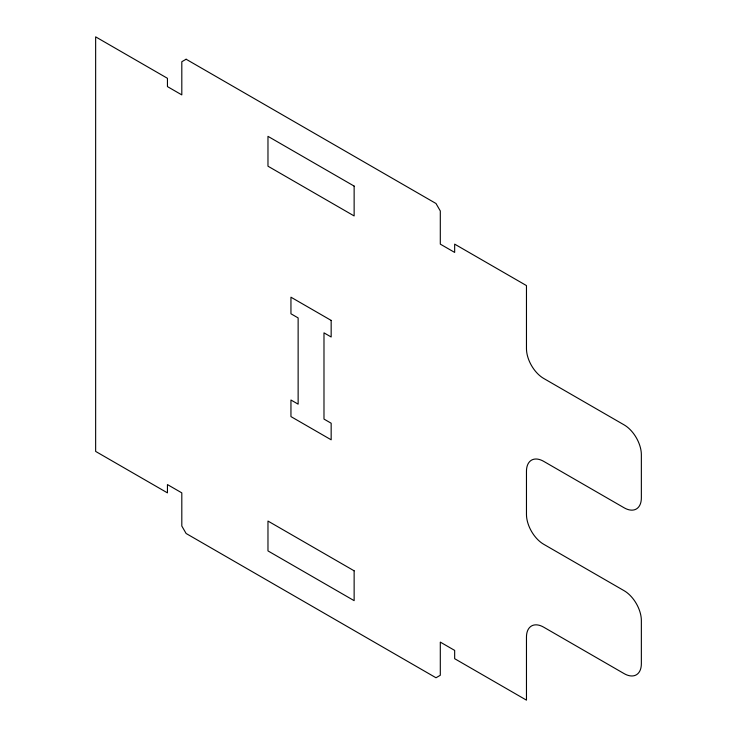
<?xml version="1.0" encoding="UTF-8"?>
<svg xmlns="http://www.w3.org/2000/svg" width="737" height="737" viewBox="0 0 737 737"><rect width="100%" height="100%" fill="white"/><g stroke="black" fill="none" stroke-linecap="round" stroke-linejoin="round"><path stroke-width="1.11" d="M186.12 59.236L181.809 61.724L181.809 94.889L167.446 86.597L167.446 78.306L95.644 36.85L95.644 451.413L167.446 492.869L167.446 484.577L181.809 492.869L181.809 526.034L186.12 533.496L436 677.764L440.302 675.276L440.302 642.111L454.665 650.403L454.665 658.694L526.467 700.15L526.467 637.137A24.367 14.067 60 0 1 543.703 627.187L624.119 673.618A24.367 14.067 60 0 0 641.356 663.668L641.356 620.554A24.367 14.067 60 0 0 624.119 590.706L543.703 544.274A24.367 14.067 60 0 1 526.467 514.426L526.467 471.312A24.367 14.067 60 0 1 543.703 461.362L624.119 507.793A24.367 14.067 60 0 0 641.356 497.844L641.356 454.729A24.367 14.067 60 0 0 624.119 424.88L543.703 378.45A24.367 14.067 60 0 1 526.467 348.601L526.467 285.587L454.665 244.131L454.665 252.423L440.302 244.131L440.302 210.966L436 203.504L186.12 59.236M354.138 186.093L267.973 136.345L267.973 166.194L354.138 215.941L354.138 186.093M331.162 320.411L290.949 297.195L290.949 313.778L298.135 317.923L298.135 404.152L290.949 400.007L290.949 416.589L331.162 439.805L331.162 423.222L323.985 419.077L323.985 332.848L331.162 336.993L331.162 320.411M354.138 570.807L267.973 521.059L267.973 550.908L354.138 600.655L354.138 570.807"/></g></svg>
